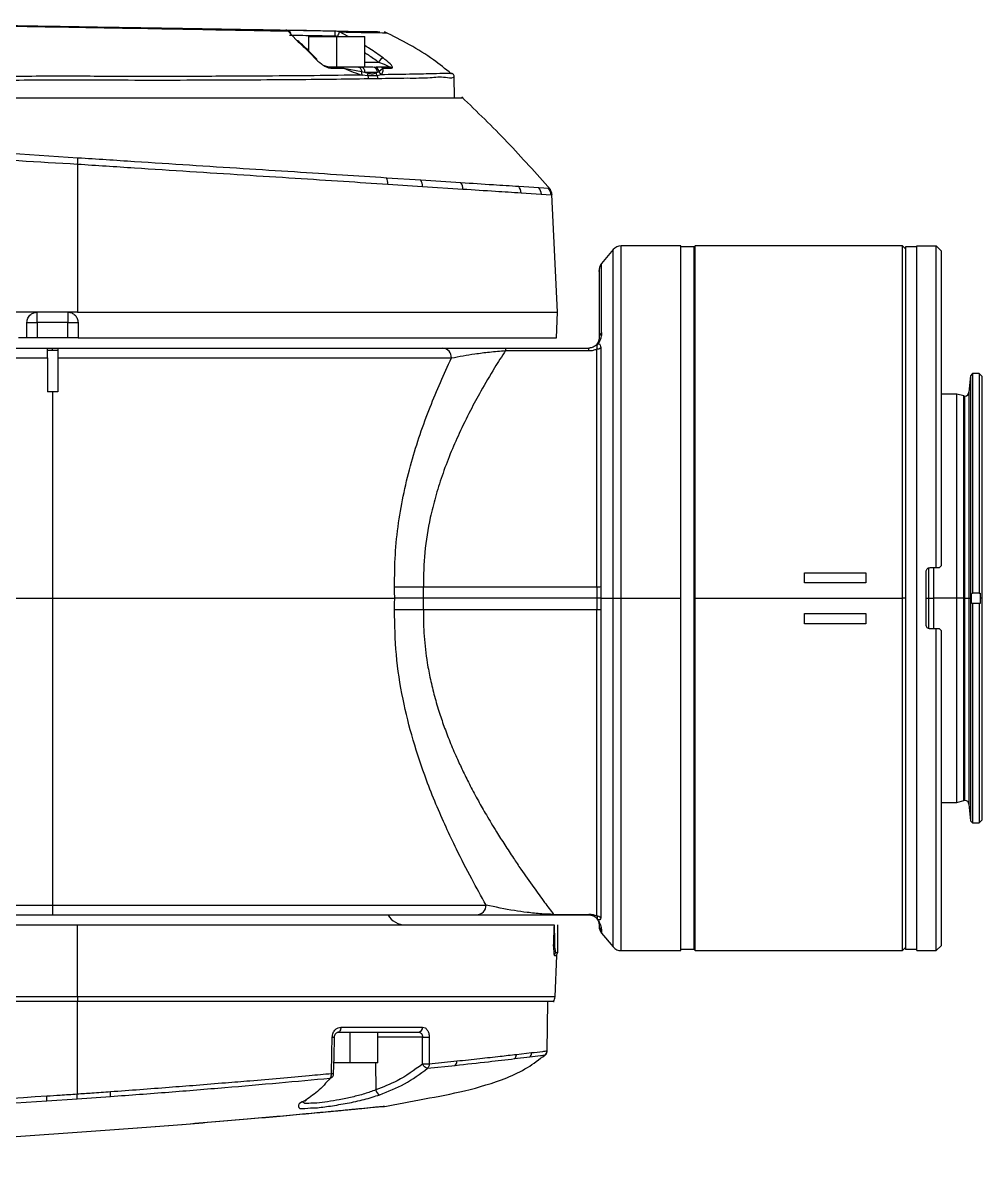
# Model space of a CAD drawing. Header units: millimetres. Extents: x -356 to 237, y 0 to 365.
# Drawn here: x 123.224 to 126.922, y 247.404 to 251.785 of the extents above; entities that cross this region are included whole.
import ezdxf

# ---------------------------------------------------------------- set-up
doc = ezdxf.new("R2010")
doc.units = ezdxf.units.MM

msp = doc.modelspace()

# ---------------------------------------------------------------- linework, layer by layer
at = {"color": 7, "linetype": 'Continuous', "lineweight": 25}
for p, q in [((124.1945, 251.7538), (124.2461, 251.7529)), ((124.2457, 251.7529), (124.249, 251.7519)), ((124.2461, 251.7529), (124.2809, 251.7158)), ((124.4788, 251.732), (124.4451, 251.7493)), ((124.326, 251.732), (124.326, 251.677)), ((124.326, 251.732), (124.4342, 251.732)), ((124.4342, 251.6139), (124.4342, 251.732)), ((124.4342, 251.732), (124.5425, 251.732)), ((124.5425, 251.6139), (124.5425, 251.732)), ((124.4525, 251.6139), (124.403, 251.6139)), ((124.5187, 251.6139), (124.4525, 251.6139)), ((124.5294, 251.6139), (124.5187, 251.6139)), ((124.5731, 251.6139), (124.5294, 251.6139)), ((124.5425, 251.6332), (124.5958, 251.6332)), ((124.6021, 251.6139), (124.5868, 251.6139)), ((124.6355, 251.6139), (124.6021, 251.6139)), ((124.4613, 251.6101), (124.5301, 251.5964)), ((124.5301, 251.5964), (124.5419, 251.5945)), ((124.5549, 251.5795), (124.5321, 251.5831)), ((124.5419, 251.5945), (124.5537, 251.5907)), ((124.5419, 251.5945), (124.5913, 251.5945)), ((124.5906, 251.58), (124.5549, 251.5795)), ((124.5937, 251.5688), (124.5579, 251.5683)), ((124.5861, 251.5912), (124.5913, 251.5945)), ((124.6058, 251.5842), (124.5906, 251.58)), ((124.5913, 251.5945), (124.5973, 251.597)), ((124.5973, 251.597), (124.612, 251.6101)), ((124.612, 251.6101), (124.6456, 251.6101)), ((124.8764, 251.5893), (124.8766, 251.5893)), ((124.8889, 251.4958), (124.8875, 251.576)), ((119.843, 251.4958), (124.9184, 251.4958)), ((123.436, 251.2398), (123.436, 250.669)), ((124.7584, 251.1776), (124.6262, 251.1862)), ((124.9132, 251.1676), (124.7584, 251.1776)), ((124.6318, 251.1625), (124.7649, 251.1538)), ((124.7649, 251.1538), (124.9206, 251.1437)), ((125.2135, 251.1481), (125.1357, 251.1531)), ((125.1446, 251.1293), (125.2229, 251.1242)), ((125.2512, 251.1456), (125.2135, 251.1481)), ((125.2501, 251.1457), (125.2512, 251.1456)), ((125.2229, 251.1242), (125.2608, 251.1218)), ((125.2608, 251.1218), (125.2597, 251.1219)), ((125.2847, 250.669), (125.2633, 251.1221)), ((125.5, 250.9103), (125.4549, 250.8566)), ((125.5, 249.5661), (125.5, 250.9103)), ((125.7607, 250.9244), (125.5302, 250.9244)), ((125.5302, 249.5661), (125.5302, 250.9244)), ((125.7607, 249.5661), (125.7607, 250.9244)), ((125.8119, 250.9204), (125.7607, 250.9204)), ((125.8158, 250.9244), (125.8119, 250.9204)), ((125.8119, 249.5661), (125.8119, 250.9204)), ((126.615, 250.9244), (125.8158, 250.9244)), ((125.8158, 249.5661), (125.8158, 250.9244)), ((126.6268, 250.9126), (126.615, 250.9244)), ((126.615, 249.5661), (126.615, 250.9244)), ((126.6268, 250.9204), (126.6268, 248.2118)), ((126.6701, 250.9204), (126.6268, 250.9204)), ((126.6701, 250.9244), (126.7449, 250.9244)), ((126.6701, 248.2078), (126.6701, 250.9244)), ((126.7646, 250.9047), (126.7449, 250.9244)), ((126.7449, 249.6842), (126.7449, 250.9244)), ((126.7646, 249.6921), (126.7646, 250.9047)), ((125.4549, 250.5901), (125.4549, 250.8566)), ((123.28, 250.669), (122.8459, 250.669)), ((123.4349, 250.669), (123.28, 250.669)), ((123.28, 250.6296), (123.28, 250.669)), ((123.3981, 250.669), (123.3981, 250.6296)), ((123.436, 250.669), (125.2847, 250.669)), ((125.2813, 250.5706), (125.2847, 250.669)), ((123.2406, 250.5706), (123.2406, 250.6296)), ((123.2406, 250.6296), (123.28, 250.6296)), ((123.28, 250.6296), (123.28, 250.5706)), ((123.3981, 250.6296), (123.28, 250.6296)), ((123.3981, 250.6296), (123.4375, 250.6296)), ((123.3981, 250.5706), (123.3981, 250.6296)), ((123.4375, 250.6296), (123.4375, 250.5706)), ((123.2406, 250.5706), (123.2082, 250.5706)), ((123.28, 250.5706), (123.2406, 250.5706)), ((123.3981, 250.5706), (123.28, 250.5706)), ((123.4375, 250.5706), (123.3981, 250.5706)), ((123.4375, 250.5706), (125.2813, 250.5706)), ((122.4165, 250.5307), (123.3197, 250.5307)), ((123.3197, 250.4927), (123.3197, 250.5307)), ((123.3197, 250.5307), (123.3394, 250.5307)), ((123.3394, 250.5224), (123.3394, 250.5307)), ((123.3394, 250.5307), (123.3591, 250.5307)), ((123.3591, 250.5307), (124.8435, 250.5307)), ((123.3591, 250.5307), (123.3591, 250.4927)), ((124.8435, 250.5307), (125.0845, 250.5307)), ((125.0845, 250.5307), (125.0845, 250.5207)), ((125.0845, 250.5307), (125.4064, 250.5307)), ((125.0845, 250.5207), (125.4064, 250.5207)), ((125.4064, 250.5207), (125.4064, 250.5307)), ((125.4358, 250.5439), (125.435, 250.543)), ((125.4352, 250.5433), (125.435, 250.543)), ((125.4352, 250.5433), (125.4433, 250.5482)), ((125.4365, 249.6108), (125.4365, 250.5269)), ((125.4516, 250.5322), (125.4516, 249.611)), ((122.3978, 250.4927), (123.3197, 250.4927)), ((123.3197, 250.4927), (123.3197, 250.3614)), ((123.3591, 250.4927), (123.3591, 250.3615)), ((123.3591, 250.4927), (124.8764, 250.4927)), ((126.8851, 250.4322), (126.8764, 250.4236)), ((126.9103, 250.4322), (126.8851, 250.4322)), ((126.8851, 250.4322), (126.8851, 249.5858)), ((126.9221, 250.4204), (126.9103, 250.4322)), ((126.9103, 250.4322), (126.9103, 249.5858)), ((126.8764, 250.4236), (126.8709, 250.36)), ((126.8764, 250.4236), (126.8764, 249.5661)), ((126.9221, 249.5661), (126.9221, 250.4204)), ((123.3394, 250.3613), (123.3394, 249.5661)), ((126.8237, 250.3535), (126.7646, 250.3535)), ((126.8511, 250.3462), (126.8237, 250.3535)), ((126.8237, 249.5661), (126.8237, 250.3535)), ((126.8511, 249.5661), (126.8511, 250.3462)), ((126.8552, 249.5661), (126.8552, 250.3456)), ((126.8709, 250.36), (126.8709, 249.5661)), ((126.7159, 249.5661), (126.7159, 249.6841)), ((126.7213, 249.6842), (126.7449, 249.6842)), ((126.7349, 249.5661), (126.7349, 249.6842)), ((126.7449, 249.6842), (126.7568, 249.6842)), ((126.7646, 249.6921), (126.7568, 249.6842)), ((126.2371, 249.6645), (126.4733, 249.6645)), ((126.2371, 249.6252), (126.2371, 249.6645)), ((126.4733, 249.6645), (126.4733, 249.6252)), ((126.7056, 249.4637), (126.7056, 249.6685)), ((124.769, 249.5661), (124.7683, 249.6108)), ((124.7683, 249.6108), (125.4365, 249.6108)), ((126.4733, 249.6252), (126.2371, 249.6252)), ((122.4043, 249.5661), (123.3394, 249.5661)), ((123.3394, 249.5661), (124.658, 249.5661)), ((123.3394, 249.5661), (123.3394, 248.3836)), ((124.7683, 249.5214), (124.769, 249.5661)), ((125.4372, 249.5661), (124.769, 249.5661)), ((125.4523, 249.5661), (125.5, 249.5661)), ((125.5, 249.5661), (125.5302, 249.5661)), ((125.5, 248.2219), (125.5, 249.5661)), ((125.5302, 249.5661), (125.7607, 249.5661)), ((125.5302, 248.2078), (125.5302, 249.5661)), ((125.7607, 248.2078), (125.7607, 249.5661)), ((125.8119, 249.5661), (125.8158, 249.5661)), ((125.8119, 248.2118), (125.8119, 249.5661)), ((125.8158, 249.5661), (126.615, 249.5661)), ((125.8158, 248.2078), (125.8158, 249.5661)), ((126.6268, 249.5661), (126.615, 249.5661)), ((126.615, 248.2078), (126.615, 249.5661)), ((126.7056, 249.5661), (126.7159, 249.5661)), ((126.7159, 249.5661), (126.7349, 249.5661)), ((126.7159, 249.4485), (126.7159, 249.5661)), ((126.8237, 249.5661), (126.7349, 249.5661)), ((126.7349, 249.448), (126.7349, 249.5661)), ((126.8511, 249.5661), (126.8237, 249.5661)), ((126.8237, 248.7787), (126.8237, 249.5661)), ((126.8511, 249.5661), (126.8552, 249.5661)), ((126.8511, 248.786), (126.8511, 249.5661)), ((126.8552, 249.5661), (126.8709, 249.5661)), ((126.8552, 248.7866), (126.8552, 249.5661)), ((126.8709, 249.5661), (126.8764, 249.5661)), ((126.8709, 249.5661), (126.8709, 248.7722)), ((126.8764, 249.5661), (126.8811, 249.5661)), ((126.8764, 249.5661), (126.8764, 248.7086)), ((126.8813, 249.5858), (126.8851, 249.5858)), ((126.9103, 249.5858), (126.8851, 249.5858)), ((126.9103, 249.5858), (126.914, 249.5858)), ((126.9221, 249.5661), (126.9142, 249.5661)), ((126.9221, 248.7118), (126.9221, 249.5661)), ((125.4365, 249.5214), (124.7683, 249.5214)), ((125.4365, 248.3413), (125.4365, 249.5214)), ((125.4516, 249.5212), (125.4516, 248.3346)), ((126.8851, 249.5464), (126.8813, 249.5464)), ((126.8851, 249.5464), (126.8851, 248.7)), ((126.9103, 249.5464), (126.8851, 249.5464)), ((126.9103, 249.5464), (126.9103, 248.7)), ((126.914, 249.5464), (126.9103, 249.5464)), ((126.2371, 249.507), (126.4733, 249.507)), ((126.2371, 249.4677), (126.2371, 249.507)), ((126.4733, 249.4677), (126.2371, 249.4677)), ((126.4733, 249.507), (126.4733, 249.4677)), ((126.7449, 249.448), (126.7213, 249.448)), ((126.7449, 248.2078), (126.7449, 249.448)), ((126.7568, 249.448), (126.7449, 249.448)), ((126.7568, 249.448), (126.7646, 249.4401)), ((126.7646, 248.2275), (126.7646, 249.4401)), ((126.7646, 248.7787), (126.8237, 248.7787)), ((126.8237, 248.7787), (126.8511, 248.786)), ((126.8709, 248.7722), (126.8764, 248.7086)), ((126.8764, 248.7086), (126.8851, 248.7)), ((126.8851, 248.7), (126.9103, 248.7)), ((126.9103, 248.7), (126.9221, 248.7118)), ((122.4001, 248.3836), (123.3394, 248.3836)), ((123.3394, 248.3836), (125.0098, 248.3836)), ((123.3394, 248.3836), (123.3394, 248.3456)), ((122.4101, 248.3456), (123.3394, 248.3456)), ((123.3394, 248.3456), (124.9739, 248.3456)), ((124.9739, 248.3456), (125.2702, 248.3456)), ((125.2702, 248.3475), (125.4064, 248.3475)), ((125.2702, 248.3456), (125.2702, 248.3475)), ((125.2702, 248.3456), (125.4064, 248.3456)), ((125.4064, 248.3456), (125.4064, 248.3475)), ((125.4352, 248.333), (125.4367, 248.3318)), ((125.439, 248.3291), (125.4352, 248.333)), ((122.9427, 248.3068), (123.436, 248.3068)), ((123.436, 248.0294), (123.436, 248.3068)), ((123.436, 248.3068), (125.2718, 248.3068)), ((125.2869, 248.2012), (125.2869, 248.3068)), ((125.4457, 248.3063), (125.4457, 248.3026)), ((125.4549, 248.2811), (125.4549, 248.2756)), ((125.4549, 248.2756), (125.5, 248.2219)), ((125.2738, 248.2271), (125.2691, 248.2273)), ((125.2691, 248.2273), (125.2742, 248.2205)), ((125.278, 248.2012), (125.2869, 248.2012)), ((125.5302, 248.2078), (125.7607, 248.2078)), ((125.8119, 248.2118), (125.7607, 248.2118)), ((125.8119, 248.2118), (125.8158, 248.2078)), ((125.8158, 248.2078), (126.615, 248.2078)), ((126.615, 248.2078), (126.6268, 248.2196)), ((126.6701, 248.2118), (126.6268, 248.2118)), ((126.6701, 248.2078), (126.7449, 248.2078)), ((126.7449, 248.2078), (126.7646, 248.2275)), ((125.2736, 248.1895), (125.2824, 248.1895)), ((125.2756, 248.0294), (125.2821, 248.1895)), ((123.436, 248.0294), (117.0466, 248.0294)), ((123.4358, 248.0115), (117.0464, 248.0115)), ((123.4345, 248.0115), (123.4341, 247.6542)), ((125.2452, 247.8201), (125.2485, 248.0115)), ((124.439, 247.8934), (124.7502, 247.8934)), ((124.4505, 247.9128), (124.765, 247.9128)), ((124.485, 247.8934), (124.485, 247.7753)), ((124.5933, 247.7753), (124.5933, 247.8934)), ((124.7651, 247.8741), (124.5933, 247.8741)), ((124.7647, 247.7701), (124.7651, 247.8741)), ((125.1855, 247.8133), (125.1267, 247.8066)), ((125.2373, 247.8053), (125.2365, 247.8052)), ((125.2436, 247.8201), (125.2445, 247.8202)), ((124.485, 247.7753), (124.4215, 247.7753)), ((124.5933, 247.7753), (124.485, 247.7753)), ((124.5838, 247.7753), (124.5848, 247.6707)), ((124.7846, 247.7542), (124.891, 247.7656)), ((124.8972, 247.7813), (124.7904, 247.7701)), ((125.1199, 247.7914), (125.1785, 247.7983)), ((124.4183, 247.7212), (124.4161, 247.7195)), ((123.3173, 247.6284), (123.4348, 247.6364)), ((123.4348, 247.6364), (123.5627, 247.6457)), ((124.3126, 247.6288), (124.314, 247.6294))]:
    msp.add_line(p, q, dxfattribs=at)
at = {"color": 7, "linetype": 'Continuous', "lineweight": 25, "flags": 128}
for points in [[(124.4283, 251.7533), (124.5304, 251.7515), (124.5917, 251.7504), (124.6011, 251.7502)], [(124.3581, 251.6419), (124.3573, 251.6442), (124.3566, 251.6455)], [(124.5187, 251.6139), (124.5208, 251.6136), (124.5228, 251.6126), (124.5247, 251.611), (124.5264, 251.6089), (124.5278, 251.6063), (124.5289, 251.6032), (124.5297, 251.5999), (124.5301, 251.5964)], [(124.5294, 251.6139), (124.5318, 251.6135), (124.5341, 251.6124), (124.5363, 251.6106), (124.5382, 251.6082), (124.5397, 251.6053), (124.5409, 251.602), (124.5416, 251.5983), (124.5419, 251.5945)], [(124.4114, 251.6101), (124.4396, 251.6101), (124.4613, 251.6101)], [(124.658, 249.5661), (124.6576, 249.5911), (124.6573, 249.6108)], [(124.6573, 249.5214), (124.6577, 249.5465), (124.658, 249.5661)], [(124.4505, 247.9128), (124.4502, 247.909), (124.4495, 247.9053), (124.4485, 247.902), (124.447, 247.8991), (124.4453, 247.8967), (124.4433, 247.8949), (124.4412, 247.8938), (124.439, 247.8934)], [(124.4141, 247.7331), (124.4159, 247.8121), (124.4173, 247.8741)], [(124.4225, 247.733), (124.424, 247.7968), (124.4257, 247.874)], [(124.4257, 247.874), (124.4258, 247.874), (124.4258, 247.874)], [(124.7908, 247.8741), (124.7906, 247.8159), (124.7904, 247.7701)]]:
    msp.add_lwpolyline(points, dxfattribs=at)
at = {"color": 7, "linetype": 'Continuous', "lineweight": 25}
for centre, radius, start, end in [((124.2429, 251.737), 0.0162, 9.7834, 78.494), ((124.2375, 251.7372), 0.0195, 15.2282, 44.5991), ((124.2731, 251.7414), 0.1556, 357.2436, 4.3691), ((124.7447, 251.6034), 0.3332, 154.0292, 157.3027), ((124.2804, 251.7055), 0.0103, 40.1447, 87.3677), ((124.3489, 251.6397), 0.00963, 36.8895, 88.1318), ((124.4027, 251.602), 0.0119, 42.7544, 88.5887), ((124.4522, 251.6013), 0.0126, 44.2315, 88.8183), ((124.5724, 251.5949), 0.019, 358.8367, 87.8011), ((124.5784, 251.5948), 0.0191, 6.4507, 88.8088), ((124.6258, 251.6182), 0.0335, 112.2833, 153.4422), ((124.6019, 251.5988), 0.0151, 48.2696, 89.4842), ((124.6354, 251.5983), 0.0156, 49.0811, 89.6033), ((124.5513, 251.5928), 0.0215, 170.2357, 206.7209), ((124.5764, 251.5874), 0.0229, 171.7411, 200.1367), ((124.5347, 251.568), 0.0233, 0.8011, 29.6562), ((124.6081, 251.5937), 0.0222, 186.4528, 217.9853), ((124.571, 251.5685), 0.0227, 0.7655, 30.3298), ((124.6177, 251.6014), 0.0208, 192.1921, 235.3436), ((124.5821, 251.1633), 0.0497, 359.0843, 27.475), ((124.7185, 251.154), 0.0464, 359.8003, 30.5951), ((124.8772, 251.1433), 0.0434, 0.6451, 34.0514), ((125.1042, 251.1277), 0.0405, 2.1453, 38.7863), ((125.1833, 251.1224), 0.0397, 2.6581, 40.3483), ((125.2214, 251.1198), 0.0394, 2.9812, 40.9682), ((125.5302, 250.885), 0.0394, 90.001, 140.0064), ((125.4734, 250.5695), 0.0277, 131.8725, 178.8306), ((124.8401, 250.4945), 0.0363, 357.1113, 84.6808), ((125.4261, 250.5572), 0.0193, 302.2322, 332.4155), ((125.437, 250.5496), 0.0228, 268.7637, 309.8307), ((125.4096, 250.5684), 0.0358, 322.0539, 343.1458), ((126.8552, 250.3613), 0.0157, 254.931, 269.9748), ((126.8552, 250.3614), 0.0158, 270.0158, 354.9787), ((124.7128, 252.9804), 3.3701, 269.0563, 270.9437), ((125.4379, 249.9946), 0.3839, 269.8017, 272.0528), ((124.7128, 246.1518), 3.3701, 89.0563, 90.9437), ((125.4379, 249.1376), 0.3839, 87.9472, 90.1983), ((126.8552, 248.7709), 0.0157, 90.0252, 105.069), ((126.8552, 248.7708), 0.0158, 5.0213, 89.9842), ((124.9722, 248.3832), 0.0376, 272.5902, 0.595), ((124.6995, 248.3855), 0.0787, 211.1594, 269.9933), ((125.4366, 248.3212), 0.0201, 41.6278, 90.2389), ((125.4277, 248.3216), 0.0136, 33.5297, 48.3376), ((125.4848, 248.3063), 0.0391, 180.0073, 220.1525), ((125.4851, 248.3009), 0.0394, 180.0008, 220.008), ((125.2933, 248.1887), 0.0197, 140.6654, 177.7707), ((125.5302, 248.2472), 0.0394, 219.9936, 269.999), ((124.7474, 247.9108), 0.0177, 279.2543, 6.2401), ((124.4261, 248.237), 0.363, 268.601, 269.9324), ((124.7779, 248.5824), 0.7084, 268.9605, 271.0395), ((125.1069, 247.8065), 0.0199, 310.8844, 0.3563), ((125.1657, 247.8134), 0.0198, 310.1517, 359.6967), ((125.2248, 247.8205), 0.0197, 309.5309, 359.0176), ((124.8768, 247.7803), 0.0204, 314.0654, 2.7409), ((124.6067, 247.6734), 0.0221, 187.0121, 253.4659), ((123.1202, 247.6311), 0.1971, 359.2318, 4.4353), ((123.238, 247.6378), 0.1968, 359.5806, 4.7677), ((123.4788, 247.655), 0.0843, 353.6188, 5.6511), ((124.3065, 247.6421), 0.0148, 276.2736, 332.4904)]:
    msp.add_arc(centre, radius, start, end, dxfattribs=at)
for points, knots in [([(122.4237, 251.7848), (122.4446, 251.7845), (122.5451, 251.7831), (122.7218, 251.7806), (122.9558, 251.7772), (123.1904, 251.7737), (123.4232, 251.7701), (123.6494, 251.7665), (123.861, 251.763), (124.0563, 251.7597), (124.18, 251.7576), (124.2381, 251.7566)], [0, 0, 0, 0, 0.034555, 0.166132, 0.29218, 0.421491, 0.553997, 0.677122, 0.7954, 0.903938, 1, 1, 1, 1]), ([(123.9495, 251.7593), (123.9013, 251.7602), (123.7852, 251.7624), (123.5983, 251.7657), (123.3892, 251.7692), (123.1809, 251.7726), (122.9785, 251.7759), (122.781, 251.779), (122.5968, 251.7819), (122.4774, 251.7835), (122.4237, 251.7843)], [0, 0, 0, 0, 0.0948223, 0.2283302, 0.3673517, 0.5061229, 0.6378125, 0.7652474, 0.8944281, 1, 1, 1, 1]), ([(122.4237, 251.7837), (122.4601, 251.7832), (122.5561, 251.7819), (122.7094, 251.7796), (122.8851, 251.7765), (123.0616, 251.7737), (123.2423, 251.7706), (123.4395, 251.7673), (123.6487, 251.7637), (123.8631, 251.7599), (124.0441, 251.7566), (124.1526, 251.7546), (124.1945, 251.7538)], [0, 0, 0, 0, 0.061675, 0.162655, 0.2597, 0.359267, 0.461768, 0.565736, 0.693335, 0.816175, 0.929055, 1, 1, 1, 1]), ([(124.2461, 251.7529), (124.2449, 251.754), (124.2425, 251.756), (124.2395, 251.7564), (124.2381, 251.7566)], [0, 0, 0, 0, 0.5425238, 1, 1, 1, 1]), ([(124.2381, 251.7566), (124.2391, 251.7566), (124.2564, 251.7563), (124.2948, 251.7556), (124.3571, 251.7545), (124.4032, 251.7537), (124.4283, 251.7533)], [0, 0, 0, 0, 0.016142, 0.272763, 0.604813, 1, 1, 1, 1]), ([(124.2565, 251.7459), (124.2546, 251.7483), (124.2515, 251.7522), (124.2451, 251.7556), (124.2412, 251.7562), (124.2391, 251.7566)], [0, 0, 0, 0, 0.434596, 0.703296, 1, 1, 1, 1]), ([(124.3174, 251.7549), (124.3049, 251.755), (124.2844, 251.7551), (124.2604, 251.7553), (124.2489, 251.7546), (124.2454, 251.7544)], [0, 0, 0, 0, 0.5226866, 0.8515596, 1, 1, 1, 1]), ([(124.4283, 251.7533), (124.4311, 251.7531), (124.437, 251.7527), (124.4424, 251.7504), (124.4451, 251.7493)], [0, 0, 0, 0, 0.494358, 1, 1, 1, 1]), ([(124.4451, 251.7493), (124.4797, 251.7486), (124.5368, 251.7476), (124.57, 251.747), (124.6342, 251.7458), (124.624, 251.7461), (124.6232, 251.7461)], [0, 0, 0, 0, 0.511237, 0.843746, 0.988236, 1, 1, 1, 1]), ([(124.8755, 251.5879), (124.8531, 251.6064), (124.7746, 251.6709), (124.6836, 251.717), (124.6186, 251.7499)], [0, 0, 0, 0, 0.285214, 1, 1, 1, 1]), ([(124.2528, 251.7374), (124.2571, 251.7373), (124.2741, 251.7369), (124.3072, 251.7363), (124.3477, 251.7355), (124.3893, 251.7347), (124.4147, 251.7342), (124.4285, 251.734)], [0, 0, 0, 0, 0.071862, 0.290919, 0.565731, 0.763605, 1, 1, 1, 1]), ([(124.2809, 251.7158), (124.2939, 251.704), (124.3175, 251.6826), (124.3394, 251.6596), (124.3492, 251.6493)], [0, 0, 0, 0, 0.554158, 1, 1, 1, 1]), ([(124.3566, 251.6455), (124.3465, 251.656), (124.3246, 251.6792), (124.301, 251.7006), (124.2883, 251.7122)], [0, 0, 0, 0, 0.458171, 1, 1, 1, 1]), ([(124.4285, 251.734), (124.4302, 251.7338), (124.4333, 251.7336), (124.4361, 251.7324), (124.4373, 251.7319)], [0, 0, 0, 0, 0.55621, 1, 1, 1, 1]), ([(124.613, 251.6493), (124.5962, 251.6613), (124.5731, 251.6777), (124.549, 251.6927), (124.5425, 251.6968)], [0, 0, 0, 0, 0.7290739, 1, 1, 1, 1]), ([(124.5425, 251.6695), (124.5471, 251.6666), (124.5653, 251.6552), (124.5827, 251.6426), (124.5958, 251.6332)], [0, 0, 0, 0, 0.253596, 1, 1, 1, 1]), ([(124.3492, 251.6493), (124.3577, 251.641), (124.3712, 251.6279), (124.3902, 251.6164), (124.4024, 251.6112), (124.4086, 251.6104), (124.4114, 251.6101)], [0, 0, 0, 0, 0.474651, 0.750131, 0.886241, 1, 1, 1, 1]), ([(124.403, 251.6139), (124.4024, 251.6139), (124.401, 251.614), (124.3988, 251.6146), (124.396, 251.6153), (124.3924, 251.6165), (124.3898, 251.6177), (124.3883, 251.6184)], [0, 0, 0, 0, 0.114765, 0.265323, 0.451522, 0.671463, 1, 1, 1, 1]), ([(124.5958, 251.6332), (124.6053, 251.6296), (124.6184, 251.6246), (124.6324, 251.6182), (124.6359, 251.6156), (124.637, 251.6147), (124.6365, 251.6138), (124.6359, 251.6138), (124.6355, 251.6139)], [0, 0, 0, 0, 0.664063, 0.905202, 0.943994, 0.964908, 0.976482, 1, 1, 1, 1]), ([(124.6456, 251.6101), (124.647, 251.6103), (124.6499, 251.6109), (124.6478, 251.6191), (124.6357, 251.631), (124.6226, 251.6415), (124.613, 251.6493)], [0, 0, 0, 0, 0.064347, 0.129683, 0.361164, 1, 1, 1, 1]), ([(124.5579, 251.5683), (124.5107, 251.5675), (124.4095, 251.5659), (124.2487, 251.5648), (124.0703, 251.5633), (123.8795, 251.5627), (123.6807, 251.5625), (123.4444, 251.5634), (123.1716, 251.5636), (122.864, 251.5557), (122.5572, 251.553), (122.0843, 251.5584), (121.4451, 251.5545), (120.6392, 251.5504), (120.1026, 251.5353), (119.8348, 251.5277)], [0, 0, 0, 0, 0.029985, 0.064292, 0.102142, 0.143266, 0.185497, 0.22842, 0.293353, 0.35872, 0.423831, 0.488188, 0.659103, 0.829822, 1, 1, 1, 1]), ([(124.5321, 251.5831), (124.4704, 251.5823), (124.3373, 251.5803), (124.1244, 251.5789), (123.8897, 251.5777), (123.6415, 251.5778), (123.3875, 251.5784), (123.1305, 251.5781), (122.8725, 251.5721), (122.5638, 251.569), (122.2059, 251.5743), (121.7986, 251.5725), (121.3922, 251.5711), (120.9862, 251.5681), (120.7157, 251.5644), (120.5805, 251.5626)], [0, 0, 0, 0, 0.046829, 0.101051, 0.161699, 0.224967, 0.289456, 0.354551, 0.420035, 0.485388, 0.588872, 0.691771, 0.794595, 0.897347, 1, 1, 1, 1]), ([(124.4613, 251.6101), (124.4733, 251.6047), (124.4964, 251.5943), (124.5205, 251.5867), (124.5321, 251.5831)], [0, 0, 0, 0, 0.521017, 1, 1, 1, 1]), ([(124.5537, 251.5907), (124.5598, 251.589), (124.5707, 251.5861), (124.5813, 251.5896), (124.5861, 251.5912)], [0, 0, 0, 0, 0.554486, 1, 1, 1, 1]), ([(124.8839, 251.5741), (124.8838, 251.574), (124.8751, 251.5688), (124.8426, 251.5778), (124.7857, 251.5695), (124.6982, 251.5711), (124.6314, 251.5696), (124.5937, 251.5688)], [0, 0, 0, 0, 0.000718, 0.104991, 0.308113, 0.60948, 1, 1, 1, 1]), ([(124.6058, 251.5842), (124.6086, 251.5878), (124.6145, 251.5954), (124.6128, 251.605), (124.612, 251.6101)], [0, 0, 0, 0, 0.470425, 1, 1, 1, 1]), ([(124.8766, 251.5893), (124.877, 251.5893), (124.8865, 251.589), (124.8259, 251.5887), (124.7965, 251.5873), (124.7024, 251.5857), (124.6408, 251.5847), (124.6058, 251.5842)], [0, 0, 0, 0, 0.004453, 0.099816, 0.299536, 0.602035, 1, 1, 1, 1]), ([(124.8876, 251.5742), (124.8874, 251.5756), (124.8872, 251.5785), (124.8856, 251.5827), (124.8832, 251.5865), (124.881, 251.5885), (124.8799, 251.5894)], [0, 0, 0, 0, 0.246846, 0.499989, 0.753282, 1, 1, 1, 1]), ([(119.3169, 251.4958), (120.0858, 251.4477), (121.1568, 251.3807), (122.5297, 251.2936), (123.1339, 251.2577), (123.436, 251.2398)], [0, 0, 0, 0, 0.560008, 0.780009, 1, 1, 1, 1]), ([(123.4373, 251.2633), (123.0378, 251.2895), (122.2391, 251.342), (121.041, 251.419), (120.2423, 251.4702), (119.843, 251.4958)], [0, 0, 0, 0, 0.333403, 0.666689, 1, 1, 1, 1]), ([(125.2578, 251.1417), (125.203, 251.2033), (125.0936, 251.3266), (124.9753, 251.4415), (124.9163, 251.4988)], [0, 0, 0, 0, 0.500529, 1, 1, 1, 1]), ([(123.436, 251.2398), (123.4363, 251.244), (123.4368, 251.2518), (123.4371, 251.2597), (123.4373, 251.2633)], [0, 0, 0, 0, 0.534092, 1, 1, 1, 1]), ([(124.6262, 251.1862), (124.5696, 251.1899), (124.4513, 251.1976), (124.2672, 251.2097), (124.0708, 251.222), (123.8654, 251.2355), (123.6532, 251.249), (123.5098, 251.2585), (123.4373, 251.2633)], [0, 0, 0, 0, 0.142726, 0.298608, 0.464588, 0.638208, 0.816934, 1, 1, 1, 1]), ([(123.436, 251.2398), (123.509, 251.235), (123.6532, 251.2255), (123.8665, 251.212), (124.0731, 251.1984), (124.2706, 251.1861), (124.4558, 251.1739), (124.5749, 251.1662), (124.6318, 251.1625)], [0, 0, 0, 0, 0.183081, 0.361714, 0.535315, 0.701301, 0.857206, 1, 1, 1, 1]), ([(125.1357, 251.1531), (125.1031, 251.1552), (125.029, 251.16), (124.9548, 251.1649), (124.9132, 251.1676)], [0, 0, 0, 0, 0.439436, 1, 1, 1, 1]), ([(124.9206, 251.1437), (124.9625, 251.141), (125.0372, 251.1361), (125.1118, 251.1314), (125.1446, 251.1293)], [0, 0, 0, 0, 0.560558, 1, 1, 1, 1]), ([(125.2642, 251.1216), (125.2636, 251.126), (125.2624, 251.1347), (125.2572, 251.1418), (125.2546, 251.1454)], [0, 0, 0, 0, 0.500109, 1, 1, 1, 1]), ([(125.4549, 250.8566), (125.4523, 250.8528), (125.447, 250.8452), (125.4461, 250.8359), (125.4457, 250.8313)], [0, 0, 0, 0, 0.500017, 1, 1, 1, 1]), ([(125.4457, 250.8257), (125.4457, 250.8262), (125.4457, 250.842), (125.4457, 250.7408), (125.4457, 250.6945), (125.4457, 250.6158), (125.4457, 250.57)], [0, 0, 0, 0, 0.005375, 0.178028, 0.521482, 1, 1, 1, 1]), ([(123.2406, 250.6296), (123.2413, 250.6352), (123.2428, 250.6468), (123.2534, 250.66), (123.2667, 250.6677), (123.2757, 250.6686), (123.28, 250.669)], [0, 0, 0, 0, 0.270287, 0.562463, 0.789705, 1, 1, 1, 1]), ([(123.3981, 250.669), (123.4033, 250.6684), (123.4136, 250.6672), (123.4266, 250.6582), (123.4357, 250.6451), (123.4369, 250.6348), (123.4375, 250.6296)], [0, 0, 0, 0, 0.250114, 0.499901, 0.749137, 1, 1, 1, 1]), ([(123.436, 250.669), (123.4358, 250.669), (123.4354, 250.669), (123.4351, 250.669), (123.4349, 250.669)], [0, 0, 0, 0, 0.562496, 1, 1, 1, 1]), ([(125.4457, 250.57), (125.4454, 250.5658), (125.4449, 250.5602), (125.4425, 250.5544), (125.4413, 250.5518), (125.4403, 250.55), (125.4392, 250.5482), (125.4375, 250.5459), (125.4362, 250.5443), (125.4352, 250.5433)], [0, 0, 0, 0, 0.428075, 0.570133, 0.641346, 0.712763, 0.784237, 0.856106, 1, 1, 1, 1]), ([(125.4549, 250.5901), (125.4545, 250.5838), (125.4538, 250.5733), (125.4493, 250.5592), (125.4453, 250.5519), (125.4433, 250.5482)], [0, 0, 0, 0, 0.430795, 0.715164, 1, 1, 1, 1]), ([(123.3197, 250.5229), (123.3234, 250.5227), (123.33, 250.5225), (123.3365, 250.5225), (123.3394, 250.5224)], [0, 0, 0, 0, 0.5599433, 1, 1, 1, 1]), ([(123.3394, 250.5224), (123.3431, 250.5225), (123.3497, 250.5225), (123.3562, 250.5227), (123.3591, 250.5229)], [0, 0, 0, 0, 0.560081, 1, 1, 1, 1]), ([(125.0845, 250.5207), (125.0705, 250.4987), (125.0378, 250.4472), (124.9927, 250.3704), (124.9469, 250.2859), (124.9075, 250.2054), (124.8707, 250.1214), (124.84, 250.0396), (124.8143, 249.9577), (124.79, 249.8596), (124.7708, 249.7443), (124.7692, 249.6549), (124.7683, 249.6108)], [0, 0, 0, 0, 0.079803, 0.187327, 0.273325, 0.374554, 0.462579, 0.554627, 0.64253, 0.725878, 0.864601, 1, 1, 1, 1]), ([(124.8764, 250.4927), (124.9065, 250.4983), (124.9551, 250.5073), (125.0247, 250.516), (125.064, 250.5191), (125.0845, 250.5207)], [0, 0, 0, 0, 0.436522, 0.706566, 1, 1, 1, 1]), ([(125.4352, 250.5433), (125.4314, 250.54), (125.4254, 250.5347), (125.4164, 250.5318), (125.4107, 250.5308), (125.4078, 250.5307), (125.4064, 250.5307)], [0, 0, 0, 0, 0.459247, 0.73036, 0.86549, 1, 1, 1, 1]), ([(125.4064, 250.5207), (125.4123, 250.521), (125.4227, 250.5216), (125.4324, 250.5253), (125.4365, 250.5269)], [0, 0, 0, 0, 0.569974, 1, 1, 1, 1]), ([(125.4364, 250.5408), (125.4355, 250.5411), (125.434, 250.5415), (125.4349, 250.5428), (125.4352, 250.5433)], [0, 0, 0, 0, 0.582197, 1, 1, 1, 1]), ([(125.4365, 250.5269), (125.4373, 250.5297), (125.4382, 250.5336), (125.4384, 250.5389), (125.437, 250.5403), (125.4364, 250.5408)], [0, 0, 0, 0, 0.615307, 0.838348, 1, 1, 1, 1]), ([(125.4433, 250.5482), (125.4447, 250.5478), (125.4479, 250.5468), (125.4512, 250.5405), (125.4514, 250.5355), (125.4516, 250.5322)], [0, 0, 0, 0, 0.226442, 0.489709, 1, 1, 1, 1]), ([(124.6573, 249.6108), (124.6577, 249.652), (124.6583, 249.7343), (124.6715, 249.8559), (124.6927, 249.9749), (124.7301, 250.1247), (124.7888, 250.299), (124.848, 250.4299), (124.8764, 250.4927)], [0, 0, 0, 0, 0.134757, 0.269503, 0.399506, 0.530139, 0.774549, 1, 1, 1, 1]), ([(123.3394, 250.3613), (123.3358, 250.3613), (123.3292, 250.3613), (123.3226, 250.3614), (123.3197, 250.3614)], [0, 0, 0, 0, 0.5598392, 1, 1, 1, 1]), ([(123.3591, 250.3615), (123.3554, 250.3615), (123.3489, 250.3613), (123.3423, 250.3613), (123.3394, 250.3613)], [0, 0, 0, 0, 0.55998, 1, 1, 1, 1]), ([(126.7056, 249.6685), (126.7058, 249.6705), (126.7063, 249.6746), (126.7099, 249.6798), (126.7151, 249.6835), (126.7192, 249.684), (126.7213, 249.6842)], [0, 0, 0, 0, 0.249667, 0.499071, 0.746364, 1, 1, 1, 1]), ([(125.4365, 249.6108), (125.4366, 249.6024), (125.4366, 249.5875), (125.437, 249.5726), (125.4372, 249.5661)], [0, 0, 0, 0, 0.560534, 1, 1, 1, 1]), ([(125.4516, 249.611), (125.4517, 249.6026), (125.4517, 249.5876), (125.4521, 249.5727), (125.4523, 249.5661)], [0, 0, 0, 0, 0.559889, 1, 1, 1, 1]), ([(124.769, 249.5661), (124.749, 249.5661), (124.712, 249.5661), (124.675, 249.5661), (124.658, 249.5661)], [0, 0, 0, 0, 0.5408754, 1, 1, 1, 1]), ([(125.4372, 249.5661), (125.437, 249.5578), (125.4366, 249.5429), (125.4366, 249.528), (125.4365, 249.5214)], [0, 0, 0, 0, 0.559375, 1, 1, 1, 1]), ([(125.4523, 249.5661), (125.4513, 249.5661), (125.449, 249.5661), (125.4454, 249.5661), (125.4414, 249.5661), (125.4386, 249.5661), (125.4372, 249.5661)], [0, 0, 0, 0, 0.202613, 0.448416, 0.72063, 1, 1, 1, 1]), ([(125.4523, 249.5661), (125.4521, 249.5577), (125.4517, 249.5428), (125.4517, 249.5278), (125.4516, 249.5212)], [0, 0, 0, 0, 0.5601, 1, 1, 1, 1]), ([(126.8811, 249.5661), (126.8811, 249.5698), (126.8812, 249.5763), (126.8813, 249.5829), (126.8813, 249.5858)], [0, 0, 0, 0, 0.560051, 1, 1, 1, 1]), ([(126.8813, 249.5464), (126.8813, 249.5501), (126.8811, 249.5567), (126.8811, 249.5632), (126.8811, 249.5661)], [0, 0, 0, 0, 0.5601145, 1, 1, 1, 1]), ([(126.914, 249.5858), (126.9141, 249.5821), (126.9142, 249.5755), (126.9142, 249.569), (126.9142, 249.5661)], [0, 0, 0, 0, 0.560117, 1, 1, 1, 1]), ([(126.9142, 249.5661), (126.9142, 249.5624), (126.9142, 249.5559), (126.9141, 249.5493), (126.914, 249.5464)], [0, 0, 0, 0, 0.5600515, 1, 1, 1, 1]), ([(125.0098, 248.3836), (124.9912, 248.4171), (124.9517, 248.4881), (124.9005, 248.5884), (124.8548, 248.6847), (124.8161, 248.7734), (124.7721, 248.8847), (124.7269, 249.019), (124.6869, 249.1803), (124.6603, 249.3483), (124.6583, 249.4638), (124.6573, 249.5214)], [0, 0, 0, 0, 0.095433, 0.202254, 0.280159, 0.360508, 0.443149, 0.577941, 0.712835, 0.856621, 1, 1, 1, 1]), ([(124.7683, 249.5214), (124.7687, 249.4875), (124.7694, 249.419), (124.7805, 249.3296), (124.7951, 249.2527), (124.8109, 249.1879), (124.8294, 249.1254), (124.8503, 249.0648), (124.8733, 249.0056), (124.8975, 248.9493), (124.923, 248.8949), (124.9498, 248.8415), (124.9794, 248.7862), (125.013, 248.7272), (125.047, 248.6705), (125.0821, 248.615), (125.1135, 248.567), (125.1505, 248.5124), (125.1904, 248.4555), (125.2327, 248.3974), (125.2586, 248.3629), (125.2702, 248.3475)], [0, 0, 0, 0, 0.078346, 0.157778, 0.207499, 0.258768, 0.311502, 0.357859, 0.406746, 0.457954, 0.499115, 0.545243, 0.595837, 0.643778, 0.701893, 0.748375, 0.795229, 0.834266, 0.900469, 0.955513, 1, 1, 1, 1]), ([(126.7213, 249.448), (126.7192, 249.4482), (126.7151, 249.4487), (126.7099, 249.4524), (126.7063, 249.4576), (126.7058, 249.4617), (126.7056, 249.4637)], [0, 0, 0, 0, 0.253194, 0.500509, 0.749988, 1, 1, 1, 1]), ([(125.2702, 248.3475), (125.2662, 248.3476), (125.251, 248.3479), (125.217, 248.3499), (125.1707, 248.3546), (125.0987, 248.3644), (125.0462, 248.3758), (125.0098, 248.3836)], [0, 0, 0, 0, 0.045686, 0.173159, 0.388094, 0.576206, 1, 1, 1, 1]), ([(125.4365, 248.3413), (125.4323, 248.3429), (125.4255, 248.3454), (125.4153, 248.3472), (125.4094, 248.3474), (125.4064, 248.3475)], [0, 0, 0, 0, 0.433367, 0.702467, 1, 1, 1, 1]), ([(125.4064, 248.3456), (125.4069, 248.3456), (125.4081, 248.3456), (125.4104, 248.3454), (125.414, 248.345), (125.4198, 248.3435), (125.4276, 248.34), (125.4325, 248.3356), (125.4352, 248.333)], [0, 0, 0, 0, 0.053418, 0.106792, 0.213213, 0.393991, 0.654971, 1, 1, 1, 1]), ([(125.4352, 248.333), (125.4353, 248.333), (125.4355, 248.3328), (125.4356, 248.3326), (125.4358, 248.3325)], [0, 0, 0, 0, 0.383895, 1, 1, 1, 1]), ([(125.4352, 248.333), (125.4355, 248.3327), (125.4359, 248.3322), (125.4365, 248.3316), (125.4369, 248.3311), (125.4373, 248.3306), (125.4378, 248.3299), (125.4387, 248.3287), (125.4399, 248.3269), (125.4416, 248.3239), (125.4436, 248.3194), (125.4454, 248.3131), (125.4456, 248.3086), (125.4457, 248.3063)], [0, 0, 0, 0, 0.044053, 0.066115, 0.087993, 0.109893, 0.131623, 0.175115, 0.261441, 0.346767, 0.535817, 0.763442, 1, 1, 1, 1]), ([(125.4367, 248.3318), (125.4378, 248.3312), (125.4398, 248.3302), (125.4402, 248.3361), (125.4382, 248.339), (125.4365, 248.3413)], [0, 0, 0, 0, 0.206147, 0.361842, 1, 1, 1, 1]), ([(125.4516, 248.3346), (125.4513, 248.3315), (125.4507, 248.327), (125.4453, 248.3258), (125.4419, 248.327), (125.4401, 248.3284), (125.439, 248.3291)], [0, 0, 0, 0, 0.435617, 0.627406, 0.794306, 1, 1, 1, 1]), ([(125.439, 248.3291), (125.4397, 248.3282), (125.441, 248.3264), (125.4434, 248.3227), (125.4471, 248.3162), (125.4512, 248.3065), (125.4543, 248.294), (125.4547, 248.2855), (125.4549, 248.2811)], [0, 0, 0, 0, 0.064971, 0.129343, 0.256568, 0.502782, 0.741344, 1, 1, 1, 1]), ([(125.2718, 248.3068), (125.2713, 248.292), (125.2704, 248.2655), (125.2695, 248.239), (125.2691, 248.2273)], [0, 0, 0, 0, 0.559999, 1, 1, 1, 1]), ([(125.2718, 248.3068), (125.2718, 248.3068), (125.2719, 248.3067), (125.2719, 248.3062), (125.2722, 248.3047), (125.2724, 248.298), (125.2733, 248.272), (125.2736, 248.2471), (125.2738, 248.2271)], [0, 0, 0, 0, 0.001214, 0.00424, 0.016054, 0.063009, 0.250481, 1, 1, 1, 1]), ([(125.2691, 248.2273), (125.2698, 248.2179), (125.2706, 248.2063), (125.2713, 248.1931), (125.2731, 248.1903), (125.2736, 248.1895)], [0, 0, 0, 0, 0.743372, 0.925379, 1, 1, 1, 1]), ([(125.2738, 248.2271), (125.2739, 248.2259), (125.2739, 248.2237), (125.2742, 248.2215), (125.2742, 248.2205)], [0, 0, 0, 0, 0.549532, 1, 1, 1, 1]), ([(125.2742, 248.2205), (125.2749, 248.2161), (125.2757, 248.2102), (125.2764, 248.2034), (125.2776, 248.2017), (125.278, 248.2012)], [0, 0, 0, 0, 0.684426, 0.9046533, 1, 1, 1, 1]), ([(125.2824, 248.1895), (125.2827, 248.1915), (125.2832, 248.1958), (125.2856, 248.1994), (125.2869, 248.2012)], [0, 0, 0, 0, 0.48175, 1, 1, 1, 1]), ([(123.436, 248.0294), (123.436, 248.0261), (123.436, 248.0201), (123.4358, 248.0141), (123.4358, 248.0115)], [0, 0, 0, 0, 0.562173, 1, 1, 1, 1]), ([(125.2754, 248.0294), (125.2755, 248.0294), (125.281, 248.0294), (125.2346, 248.0294), (125.212, 248.0294), (125.1224, 248.0294), (125.0233, 248.0294), (124.8894, 248.0294), (124.7334, 248.0294), (124.5544, 248.0294), (124.3561, 248.0294), (124.1415, 248.0294), (123.9142, 248.0294), (123.6774, 248.0294), (123.5172, 248.0294), (123.436, 248.0294)], [0, 0, 0, 0, 0.000143, 0.008821, 0.034332, 0.075879, 0.133269, 0.20539, 0.290625, 0.388812, 0.496957, 0.613969, 0.738786, 0.867576, 1, 1, 1, 1]), ([(125.2703, 248.0114), (125.2718, 248.0144), (125.2747, 248.0201), (125.2753, 248.0264), (125.2756, 248.0294)], [0, 0, 0, 0, 0.5162078, 1, 1, 1, 1]), ([(125.2701, 248.0115), (125.2702, 248.0115), (125.278, 248.0115), (125.2118, 248.0115), (125.1797, 248.0115), (125.0523, 248.0115), (124.9127, 248.0115), (124.7254, 248.0115), (124.5106, 248.0115), (124.2671, 248.0115), (124.0031, 248.0115), (123.7233, 248.0115), (123.5327, 248.0115), (123.4358, 248.0115)], [0, 0, 0, 0, 0.000169, 0.012615, 0.04908, 0.108409, 0.189934, 0.290647, 0.409744, 0.542705, 0.688303, 0.841531, 1, 1, 1, 1]), ([(124.4173, 247.8741), (124.418, 247.8798), (124.4194, 247.8909), (124.4281, 247.9036), (124.4391, 247.9113), (124.4467, 247.9123), (124.4505, 247.9128)], [0, 0, 0, 0, 0.304331, 0.590964, 0.800973, 1, 1, 1, 1]), ([(124.4258, 247.874), (124.4261, 247.8768), (124.4267, 247.8822), (124.4303, 247.8887), (124.4353, 247.8932), (124.4393, 247.8936), (124.4411, 247.8937)], [0, 0, 0, 0, 0.308021, 0.578969, 0.8061, 1, 1, 1, 1]), ([(124.7502, 247.8934), (124.7514, 247.8933), (124.7536, 247.8932), (124.7574, 247.8915), (124.7606, 247.8886), (124.7629, 247.8849), (124.7642, 247.8815), (124.765, 247.8778), (124.765, 247.8753), (124.7651, 247.8741)], [0, 0, 0, 0, 0.124664, 0.241667, 0.459795, 0.588879, 0.722802, 0.860468, 1, 1, 1, 1]), ([(124.765, 247.9128), (124.7684, 247.9121), (124.7759, 247.9108), (124.7843, 247.9014), (124.7885, 247.8912), (124.7905, 247.8817), (124.7907, 247.8766), (124.7908, 247.8741)], [0, 0, 0, 0, 0.2028873, 0.4334799, 0.7023945, 0.8498207, 1, 1, 1, 1]), ([(124.6123, 247.606), (124.666, 247.616), (124.7712, 247.6356), (124.9319, 247.6665), (125.0657, 247.7049), (125.1692, 247.7538), (125.2147, 247.7886), (125.2366, 247.8052)], [0, 0, 0, 0, 0.247018, 0.484788, 0.741282, 0.875728, 1, 1, 1, 1]), ([(125.1267, 247.8066), (125.106, 247.8042), (125.0591, 247.7988), (124.9826, 247.7904), (124.9268, 247.7844), (124.8972, 247.7813)], [0, 0, 0, 0, 0.271123, 0.61272, 1, 1, 1, 1]), ([(125.1785, 247.7983), (125.1922, 247.7999), (125.2118, 247.8022), (125.2314, 247.8046), (125.2373, 247.8053)], [0, 0, 0, 0, 0.699854, 1, 1, 1, 1]), ([(125.2445, 247.8202), (125.2387, 247.8195), (125.219, 247.8171), (125.1993, 247.8149), (125.1855, 247.8133)], [0, 0, 0, 0, 0.295642, 1, 1, 1, 1]), ([(125.238, 247.8054), (125.2391, 247.8064), (125.2411, 247.8083), (125.2434, 247.812), (125.2449, 247.816), (125.2451, 247.8189), (125.2452, 247.8203)], [0, 0, 0, 0, 0.247095, 0.50003, 0.752998, 1, 1, 1, 1]), ([(124.7647, 247.7701), (124.7331, 247.7472), (124.6771, 247.7066), (124.6128, 247.6816), (124.5848, 247.6707)], [0, 0, 0, 0, 0.564623, 1, 1, 1, 1]), ([(124.7904, 247.7701), (124.7887, 247.7701), (124.7846, 247.77), (124.7781, 247.77), (124.7713, 247.77), (124.7668, 247.7701), (124.7647, 247.7701)], [0, 0, 0, 0, 0.20443, 0.472535, 0.755787, 1, 1, 1, 1]), ([(124.7846, 247.7542), (124.7828, 247.7546), (124.7784, 247.7555), (124.7731, 247.7598), (124.7682, 247.7647), (124.7658, 247.7684), (124.7647, 247.7701)], [0, 0, 0, 0, 0.207581, 0.503152, 0.761213, 1, 1, 1, 1]), ([(124.7904, 247.7701), (124.7904, 247.7684), (124.7903, 247.765), (124.7887, 247.7593), (124.7861, 247.7561), (124.7846, 247.7542)], [0, 0, 0, 0, 0.29538, 0.58732, 1, 1, 1, 1]), ([(124.891, 247.7656), (124.9338, 247.7703), (125.0102, 247.7786), (125.0864, 247.7875), (125.1199, 247.7914)], [0, 0, 0, 0, 0.561341, 1, 1, 1, 1]), ([(123.5627, 247.6457), (123.6375, 247.6512), (123.7845, 247.6622), (124.0012, 247.6799), (124.2087, 247.6978), (124.344, 247.7104), (124.4097, 247.7166)], [0, 0, 0, 0, 0.264695, 0.520475, 0.767195, 1, 1, 1, 1]), ([(124.4141, 247.7331), (124.3856, 247.7305), (124.3196, 247.7244), (124.2149, 247.7151), (124.1074, 247.7058), (123.9995, 247.6969), (123.8957, 247.6885), (123.7856, 247.6799), (123.6757, 247.6715), (123.6005, 247.6661), (123.5628, 247.6633)], [0, 0, 0, 0, 0.100409, 0.232646, 0.369332, 0.479306, 0.61295, 0.735136, 0.867321, 1, 1, 1, 1]), ([(124.4097, 247.7166), (124.3938, 247.6985), (124.3638, 247.6643), (124.326, 247.6392), (124.3081, 247.6274)], [0, 0, 0, 0, 0.52874, 1, 1, 1, 1]), ([(124.4097, 247.7166), (124.4105, 247.7177), (124.4122, 247.7201), (124.414, 247.7258), (124.414, 247.7303), (124.4141, 247.7331)], [0, 0, 0, 0, 0.233675, 0.514921, 1, 1, 1, 1]), ([(124.4161, 247.7195), (124.4154, 247.7188), (124.4136, 247.7172), (124.4112, 247.7168), (124.4097, 247.7166)], [0, 0, 0, 0, 0.390525, 1, 1, 1, 1]), ([(124.4226, 247.733), (124.4224, 247.733), (124.4216, 247.733), (124.4199, 247.733), (124.4173, 247.7331), (124.4152, 247.7331), (124.4141, 247.7331)], [0, 0, 0, 0, 0.0717126, 0.2813278, 0.6042612, 1, 1, 1, 1]), ([(124.4162, 247.7194), (124.4172, 247.7203), (124.4197, 247.7227), (124.422, 247.7277), (124.4224, 247.7316), (124.4225, 247.7335)], [0, 0, 0, 0, 0.263492, 0.640411, 1, 1, 1, 1]), ([(124.6004, 247.6522), (124.6329, 247.665), (124.6987, 247.691), (124.7557, 247.7329), (124.7846, 247.7542)], [0, 0, 0, 0, 0.492811, 1, 1, 1, 1]), ([(124.5848, 247.6707), (124.5706, 247.6656), (124.5408, 247.6549), (124.4937, 247.6431), (124.4459, 247.633), (124.4006, 247.6257), (124.3611, 247.6199), (124.3317, 247.6197), (124.3108, 247.6168), (124.3046, 247.623), (124.3031, 247.6244)], [0, 0, 0, 0, 0.156486, 0.327988, 0.502872, 0.662504, 0.805435, 0.910898, 0.979643, 1, 1, 1, 1]), ([(120.7692, 247.514), (121.1941, 247.5273), (122.044, 247.5539), (122.8928, 247.6036), (123.3173, 247.6284)], [0, 0, 0, 0, 0.499942, 1, 1, 1, 1]), ([(123.3167, 247.6463), (123.0791, 247.6322), (122.604, 247.6038), (121.7549, 247.5641), (121.1432, 247.5446), (120.7694, 247.5327)], [0, 0, 0, 0, 0.280011, 0.560011, 1, 1, 1, 1]), ([(123.4341, 247.6542), (123.4122, 247.6527), (123.3731, 247.65), (123.334, 247.6475), (123.3167, 247.6463)], [0, 0, 0, 0, 0.559984, 1, 1, 1, 1]), ([(123.5628, 247.6633), (123.5388, 247.6616), (123.4959, 247.6586), (123.453, 247.6555), (123.4341, 247.6542)], [0, 0, 0, 0, 0.559317, 1, 1, 1, 1]), ([(124.3081, 247.6274), (124.2988, 247.624), (124.2861, 247.6194), (124.2874, 247.5962), (124.321, 247.6021), (124.3566, 247.6007), (124.4134, 247.6093), (124.4752, 247.6193), (124.5393, 247.6328), (124.5806, 247.6459), (124.6004, 247.6522)], [0, 0, 0, 0, 0.072848, 0.098792, 0.163838, 0.283681, 0.445802, 0.632112, 0.822866, 1, 1, 1, 1]), ([(124.619, 247.6075), (124.6149, 247.607), (124.6007, 247.6056), (124.5713, 247.6027), (124.5258, 247.5981), (124.4649, 247.5922), (124.3896, 247.585), (124.3009, 247.5767), (124.1998, 247.5675), (124.0876, 247.5576), (123.9659, 247.5473), (123.8361, 247.5366), (123.7001, 247.5259), (123.5595, 247.5154), (123.416, 247.505), (123.2715, 247.4951), (123.116, 247.4849), (122.9517, 247.4746), (122.7761, 247.4643), (122.5989, 247.4545), (122.4189, 247.4451), (122.2377, 247.4362), (122.0568, 247.4279), (121.8758, 247.4202), (121.6521, 247.4108), (121.4886, 247.4064), (121.3855, 247.4036)], [0, 0, 0, 0, 0.003884, 0.013199, 0.027357, 0.04624, 0.069796, 0.097343, 0.128737, 0.163811, 0.201564, 0.241844, 0.284322, 0.327879, 0.372394, 0.417493, 0.461982, 0.516649, 0.569896, 0.624812, 0.680924, 0.736825, 0.792714, 0.848602, 0.904488, 1, 1, 1, 1]), ([(124.6154, 247.6069), (124.6113, 247.6065), (124.5972, 247.6051), (124.568, 247.6022), (124.5227, 247.5977), (124.4622, 247.5918), (124.3872, 247.5847), (124.2989, 247.5764), (124.1981, 247.5673), (124.0863, 247.5574), (123.9648, 247.5471), (123.8354, 247.5365), (123.6996, 247.5259), (123.5592, 247.5153), (123.4159, 247.505), (123.2716, 247.4951), (123.1279, 247.4856), (122.9866, 247.4768), (122.8469, 247.4684), (122.7064, 247.4604), (122.5635, 247.4526), (122.4188, 247.4452), (122.314, 247.4398), (122.2576, 247.4373), (122.2495, 247.437)], [0, 0, 0, 0, 0.005259, 0.0179, 0.037134, 0.062799, 0.094835, 0.132313, 0.17505, 0.222817, 0.274253, 0.329156, 0.387071, 0.446476, 0.5072, 0.568735, 0.629452, 0.689284, 0.747722, 0.806483, 0.867273, 0.928613, 0.989731, 1, 1, 1, 1])]:
    msp.add_open_spline(points, degree=3, knots=knots, dxfattribs=at)

doc.saveas('drawing.dxf')
